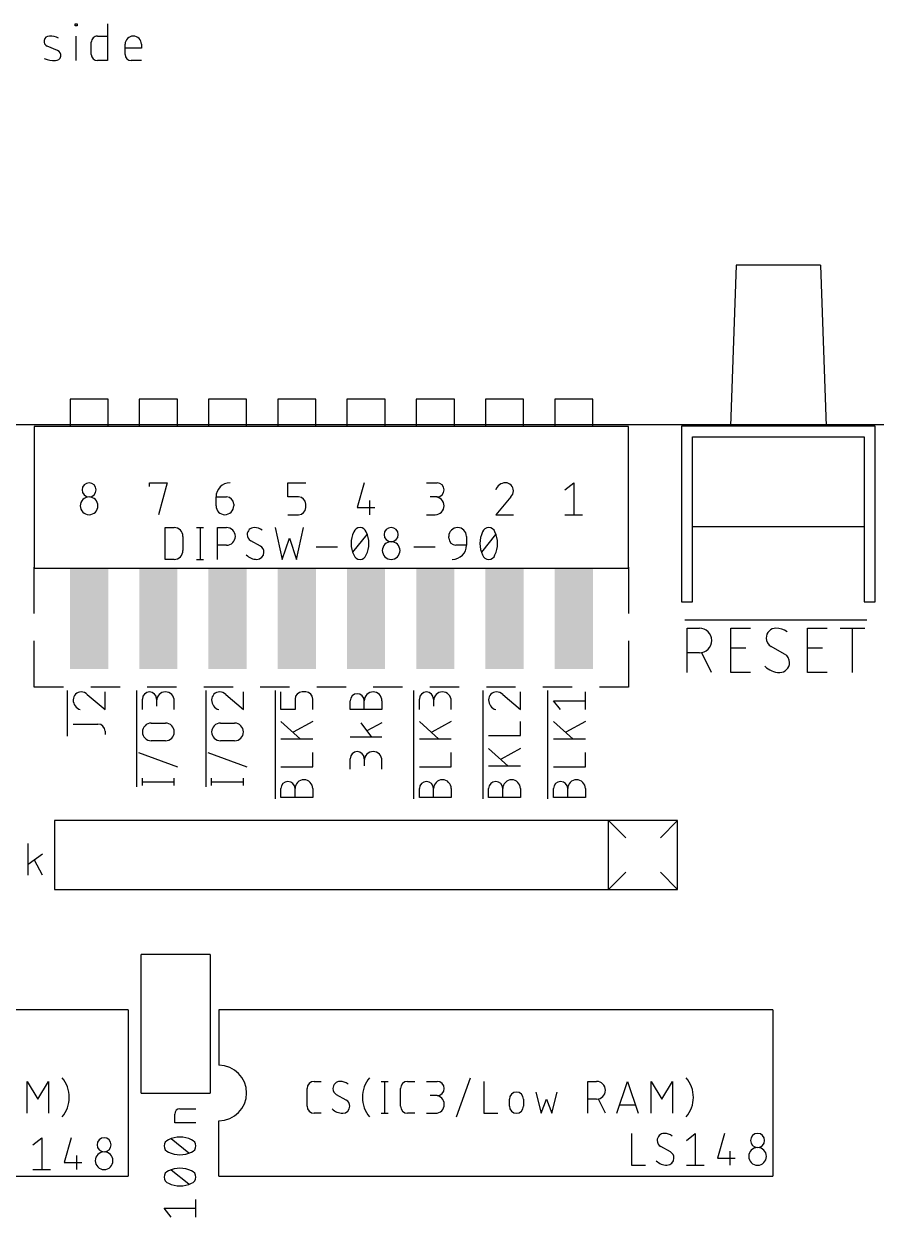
# Model space of a CAD drawing. Extents: x 0 to 102, y 0 to 90.
# Drawn here: x 23.32 to 54.59, y 45.93 to 89.71 of the extents above; entities that cross this region are included whole.
import ezdxf

# ---------------------------------------------------------------- set-up
doc = ezdxf.new("R2010")
doc.units = 0
for name, color, linetype in [('20', 30, 'CONTINUOUS'), ('21', 253, 'CONTINUOUS'), ('51', 253, 'CONTINUOUS')]:
    doc.layers.add(name, color=color, linetype=linetype)

# ---------------------------------------------------------------- blocks, each defined once
blk = doc.blocks.new('RECT')
blk.add_solid([(-0.5, -0.5), (0.5, -0.5), (-0.5, 0.5), (0.5, 0.5)])

msp = doc.modelspace()

# ---------------------------------------------------------------- linework, layer by layer
at = {"layer": '20'}
msp.add_line((96, 75), (6, 75), dxfattribs=at)
at = {"layer": '21'}
for p, q in [((25.2019, 89.6303), (25.2019, 89.7051)), ((25.2019, 89.7051), (25.2767, 89.7051)), ((25.2767, 89.6303), (25.2019, 89.6303)), ((25.2767, 89.7051), (25.2767, 89.6303)), ((26.3968, 89.7051), (26.3968, 88.3589)), ((24.5594, 88.7328), (24.1854, 88.8824)), ((25.2393, 88.3589), (25.2393, 89.2564)), ((25.7985, 88.5833), (25.7985, 89.032)), ((26.0229, 89.2564), (26.3968, 89.2564)), ((27.0391, 88.5833), (27.0391, 88.9572)), ((27.6374, 88.9572), (27.6374, 88.8076)), ((27.6374, 88.8076), (27.0391, 88.8076)), ((26.3968, 88.3589), (26.0229, 88.3589)), ((27.6374, 88.3589), (27.2635, 88.3589)), ((49.45, 80.85), (49.25, 74.95)), ((52.55, 80.85), (49.45, 80.85)), ((52.55, 80.85), (52.75, 74.95)), ((26.4175, 75.9387), (25.0175, 75.9387)), ((25.0175, 75.9387), (25.0175, 74.9387)), ((26.4175, 74.9387), (26.4175, 75.9387)), ((28.9575, 75.9387), (27.5575, 75.9387)), ((27.5575, 75.9387), (27.5575, 74.9387)), ((28.9575, 74.9387), (28.9575, 75.9387)), ((31.4975, 75.9387), (30.0975, 75.9387)), ((30.0975, 75.9387), (30.0975, 74.9387)), ((31.4975, 74.9387), (31.4975, 75.9387)), ((34.0375, 75.9387), (32.6375, 75.9387)), ((32.6375, 75.9387), (32.6375, 74.9387)), ((34.0375, 74.9387), (34.0375, 75.9387)), ((36.5775, 75.9387), (35.1775, 75.9387)), ((35.1775, 75.9387), (35.1775, 74.9387)), ((36.5775, 74.9387), (36.5775, 75.9387)), ((39.1175, 75.9387), (37.7175, 75.9387)), ((37.7175, 75.9387), (37.7175, 74.9387)), ((39.1175, 74.9387), (39.1175, 75.9387)), ((41.6575, 75.9387), (40.2575, 75.9387)), ((40.2575, 75.9387), (40.2575, 74.9387)), ((41.6575, 74.9387), (41.6575, 75.9387)), ((44.1975, 75.9387), (42.7975, 75.9387)), ((42.7975, 75.9387), (42.7975, 74.9387)), ((44.1975, 74.9387), (44.1975, 75.9387)), ((42.7975, 74.9387), (23.7075, 74.9387)), ((23.7075, 74.9387), (23.7075, 69.7687)), ((44.1975, 74.9387), (42.7975, 74.9387)), ((45.5075, 74.9387), (44.1975, 74.9387)), ((45.5075, 69.7687), (45.5075, 74.9387)), ((49.25, 74.95), (47.45, 74.95)), ((47.45, 74.95), (47.45, 71.1)), ((52.75, 74.95), (49.25, 74.95)), ((54.55, 74.95), (52.75, 74.95)), ((54.55, 71.1), (54.55, 74.95)), ((47.85, 71.25), (47.85, 74.55)), ((47.85, 74.55), (54.15, 74.55)), ((54.15, 74.55), (54.15, 71.25)), ((27.9329, 72.7381), (27.9329, 72.868)), ((27.9329, 72.868), (28.5821, 72.868)), ((28.5821, 72.868), (28.2575, 71.6996)), ((33.0129, 72.3487), (33.0129, 72.868)), ((33.0129, 72.868), (33.6621, 72.868)), ((35.8126, 72.868), (35.5529, 71.9592)), ((38.0929, 72.868), (38.4824, 72.868)), ((43.1729, 72.6083), (43.4975, 72.868)), ((43.4975, 72.868), (43.4975, 71.6996)), ((30.3729, 72.3487), (30.7624, 72.3487)), ((30.3729, 72.0241), (30.3729, 72.3487)), ((33.4024, 72.3487), (33.0129, 72.3487)), ((38.4824, 72.3487), (38.2228, 72.3487)), ((41.1847, 72.3487), (40.6329, 71.6996)), ((31.0221, 72.089), (31.0221, 72.0241)), ((33.6621, 71.9592), (33.6621, 72.089)), ((35.5529, 71.9592), (36.2021, 71.9592)), ((36.0073, 72.2188), (36.0073, 71.6996)), ((33.0129, 71.6996), (33.4024, 71.6996)), ((38.0929, 71.6996), (38.4175, 71.6996)), ((40.6329, 71.6996), (41.2821, 71.6996)), ((43.1729, 71.6996), (43.8221, 71.6996)), ((47.85, 71.05), (47.85, 71.25)), ((54.15, 71.25), (47.85, 71.25)), ((54.15, 71.25), (54.15, 71.05)), ((23.7075, 69.7687), (23.7075, 69.7388)), ((23.7075, 68.0688), (23.7075, 69.7687)), ((23.7075, 69.7388), (45.5075, 69.7388)), ((45.5075, 69.7388), (45.5075, 69.7687)), ((45.5075, 69.7687), (45.5075, 68.0688)), ((47.45, 68.9), (47.45, 68.5)), ((47.85, 68.5), (47.85, 68.95)), ((54.15, 68.95), (54.15, 68.5)), ((54.55, 68.5), (54.55, 68.9)), ((47.45, 68.5), (47.85, 68.5)), ((54.15, 68.5), (54.55, 68.5)), ((47.5757, 67.8411), (54.2493, 67.8411)), ((47.6519, 65.9107), (47.6519, 67.5363)), ((47.6519, 67.5363), (48.1035, 67.5363)), ((49.261, 65.9107), (49.261, 67.5363)), ((49.261, 67.5363), (49.9834, 67.5363)), ((52.0746, 65.9107), (52.0746, 67.5363)), ((52.0746, 67.5363), (52.7971, 67.5363)), ((53.27, 67.5363), (54.1731, 67.5363)), ((53.7215, 65.9107), (53.7215, 67.5363)), ((23.7075, 65.3688), (23.7075, 67.0688)), ((45.5075, 67.0688), (45.5075, 65.3688)), ((48.1035, 66.6332), (47.6519, 66.6332)), ((48.555, 65.9107), (48.1938, 66.6332)), ((49.261, 66.8138), (49.8028, 66.8138)), ((51.231, 66.588), (50.7342, 66.859)), ((52.0746, 66.8138), (52.6164, 66.8138)), ((49.9834, 65.9107), (49.261, 65.9107)), ((52.7971, 65.9107), (52.0746, 65.9107)), ((24.7802, 65.3688), (23.7075, 65.3688)), ((24.9301, 63.5787), (24.9301, 65.2463)), ((26.853, 65.3688), (25.7802, 65.3688)), ((27.4701, 61.7185), (27.4701, 65.2463)), ((28.9257, 65.3688), (27.853, 65.3688)), ((30.9984, 65.3688), (29.9257, 65.3688)), ((30.0101, 61.7185), (30.0101, 65.2463)), ((33.0711, 65.3688), (31.9984, 65.3688)), ((32.5501, 61.274), (32.5501, 65.2463)), ((35.1439, 65.3688), (34.0711, 65.3688)), ((37.2166, 65.3688), (36.1439, 65.3688)), ((37.6301, 61.274), (37.6301, 65.2463)), ((39.2893, 65.3688), (38.2166, 65.3688)), ((40.1701, 61.274), (40.1701, 65.2463)), ((41.362, 65.3688), (40.2893, 65.3688)), ((43.4348, 65.3688), (42.362, 65.3688)), ((42.5513, 61.274), (42.5513, 65.2463)), ((45.5075, 65.3688), (44.4348, 65.3688)), ((25.6526, 65.0981), (26.3017, 64.5463)), ((26.3017, 64.5463), (26.3017, 65.1955)), ((27.6733, 64.5463), (27.6733, 64.9358)), ((28.1926, 64.9358), (28.1926, 64.6762)), ((28.8417, 64.5463), (28.8417, 64.8709)), ((30.7326, 65.0981), (31.3817, 64.5463)), ((31.3817, 64.5463), (31.3817, 65.1955)), ((32.7533, 64.5463), (32.7533, 65.1955)), ((33.2726, 64.9358), (33.2726, 64.5463)), ((33.6621, 65.1955), (33.5322, 65.1955)), ((33.9217, 64.5463), (33.9217, 64.9358)), ((35.2933, 64.5463), (35.2933, 64.8709)), ((35.8126, 64.5463), (35.8126, 64.8709)), ((36.4617, 64.8709), (36.4617, 64.5463)), ((37.8333, 64.5463), (37.8333, 64.9358)), ((38.3526, 64.9358), (38.3526, 64.6762)), ((39.0017, 64.5463), (39.0017, 64.8709)), ((40.8926, 65.0981), (41.5417, 64.5463)), ((41.5417, 64.5463), (41.5417, 65.1955)), ((43.0142, 64.5463), (42.7546, 64.8709)), ((42.7546, 64.8709), (43.923, 64.8709)), ((43.923, 64.5463), (43.923, 65.1955)), ((33.2726, 64.5463), (32.7533, 64.5463)), ((36.4617, 64.5463), (35.2933, 64.5463)), ((25.1333, 64.019), (26.0421, 64.019)), ((27.9979, 64.0525), (28.5171, 64.0525)), ((30.5379, 64.0525), (31.0571, 64.0525)), ((32.7533, 64.1075), (33.4673, 63.4584)), ((33.9217, 64.1075), (33.2077, 63.718)), ((35.6828, 64.0604), (36.0722, 63.5411)), ((36.4617, 64.0604), (35.91, 63.7683)), ((37.8333, 64.1075), (38.5473, 63.4584)), ((39.0017, 64.1075), (38.2877, 63.718)), ((41.5417, 63.5961), (41.5417, 64.1154)), ((42.7546, 64.1075), (43.4686, 63.4584)), ((43.923, 64.1075), (43.2089, 63.718)), ((26.3017, 63.7594), (26.3017, 63.6295)), ((36.4617, 63.5411), (35.2933, 63.5411)), ((40.3733, 63.5961), (41.5417, 63.5961)), ((28.5171, 63.4033), (27.9979, 63.4033)), ((31.0571, 63.4033), (30.5379, 63.4033)), ((33.9217, 63.4584), (32.7533, 63.4584)), ((39.0017, 63.4584), (37.8333, 63.4584)), ((40.3733, 63.1169), (41.0873, 62.4678)), ((41.5417, 63.1169), (40.8277, 62.7274)), ((43.923, 63.4584), (42.7546, 63.4584)), ((28.9715, 62.4396), (27.5435, 62.9588)), ((31.5115, 62.4396), (30.0835, 62.9588)), ((33.9217, 62.4531), (33.9217, 62.9724)), ((35.2933, 62.3577), (35.2933, 62.7472)), ((35.8126, 62.7472), (35.8126, 62.4875)), ((36.4617, 62.3577), (36.4617, 62.6823)), ((39.0017, 62.4531), (39.0017, 62.9724)), ((43.923, 62.4531), (43.923, 62.9724)), ((32.7533, 62.4531), (33.9217, 62.4531)), ((37.8333, 62.4531), (39.0017, 62.4531)), ((41.5417, 62.4678), (40.3733, 62.4678)), ((42.7546, 62.4531), (43.923, 62.4531)), ((27.6733, 61.7693), (27.6733, 62.0289)), ((27.6733, 61.8991), (28.8417, 61.8991)), ((28.8417, 61.7693), (28.8417, 62.0289)), ((30.2133, 61.7693), (30.2133, 62.0289)), ((30.2133, 61.8991), (31.3817, 61.8991)), ((31.3817, 61.7693), (31.3817, 62.0289)), ((32.7533, 61.3248), (32.7533, 61.6493)), ((33.9217, 61.3248), (32.7533, 61.3248)), ((33.2726, 61.3248), (33.2726, 61.6493)), ((33.9217, 61.6493), (33.9217, 61.3248)), ((37.8333, 61.3248), (37.8333, 61.6493)), ((39.0017, 61.3248), (37.8333, 61.3248)), ((38.3526, 61.3248), (38.3526, 61.6493)), ((39.0017, 61.6493), (39.0017, 61.3248)), ((40.3733, 61.3248), (40.3733, 61.6493)), ((41.5417, 61.3248), (40.3733, 61.3248)), ((40.8926, 61.3248), (40.8926, 61.6493)), ((41.5417, 61.6493), (41.5417, 61.3248)), ((42.7546, 61.3248), (42.7546, 61.6493)), ((43.923, 61.3248), (42.7546, 61.3248)), ((43.2738, 61.3248), (43.2738, 61.6493)), ((43.923, 61.6493), (43.923, 61.3248)), ((24.4475, 60.4838), (24.4475, 57.9438)), ((44.7675, 60.4838), (24.4475, 60.4838)), ((44.7675, 60.4838), (45.4025, 59.8488)), ((47.3075, 60.4838), (44.7675, 60.4838)), ((44.7675, 57.9438), (44.7675, 60.4838)), ((47.3075, 60.4838), (46.6725, 59.8488)), ((47.3075, 57.9438), (47.3075, 60.4838)), ((23.4846, 58.4708), (23.4846, 59.6392)), ((24.0038, 59.2497), (23.4846, 58.8603)), ((24.0038, 58.4708), (23.7117, 59.0225)), ((44.7675, 57.9438), (45.4025, 58.5787)), ((47.3075, 57.9438), (46.6725, 58.5787)), ((24.4475, 57.9438), (44.7675, 57.9438)), ((44.7675, 57.9438), (47.3075, 57.9438)), ((27.6225, 50.4825), (27.6225, 55.5625)), ((30.1625, 55.5625), (27.6225, 55.5625)), ((30.1625, 55.5625), (30.1625, 50.4825)), ((27.1463, 53.5305), (6.8262, 53.5305)), ((27.1463, 53.5305), (27.1463, 47.4345)), ((50.8, 53.5305), (30.48, 53.5305)), ((30.48, 53.5305), (30.48, 51.4985)), ((50.8, 53.5305), (50.8, 47.4345)), ((23.4473, 49.7396), (23.4473, 50.9079)), ((23.4473, 50.9079), (23.8368, 50.2588)), ((23.8368, 50.2588), (24.2263, 50.9079)), ((24.2263, 50.9079), (24.2263, 49.7396)), ((33.973, 50.9079), (34.2327, 50.9079)), ((36.426, 50.9079), (36.6857, 50.9079)), ((36.5558, 50.9079), (36.5558, 49.7396)), ((37.402, 50.9079), (37.6617, 50.9079)), ((38.0982, 50.9079), (38.4877, 50.9079)), ((39.1918, 49.6097), (39.7111, 51.0378)), ((40.196, 50.9079), (40.196, 49.7396)), ((44.0111, 49.7396), (44.0111, 50.9079)), ((44.0111, 50.9079), (44.3356, 50.9079)), ((45.0818, 49.7396), (45.4712, 50.9079)), ((45.4712, 50.9079), (45.8607, 49.7396)), ((46.3391, 49.7396), (46.3391, 50.9079)), ((46.3391, 50.9079), (46.7285, 50.2588)), ((46.7285, 50.2588), (47.118, 50.9079)), ((47.118, 50.9079), (47.118, 49.7396)), ((27.6225, 50.4825), (30.1625, 50.4825)), ((33.7134, 49.9992), (33.7134, 50.6483)), ((35.1504, 50.2264), (34.7934, 50.4211)), ((37.1424, 49.9992), (37.1424, 50.6483)), ((38.4877, 50.3887), (38.228, 50.3887)), ((42.11, 50.5185), (42.3047, 49.7396)), ((42.6942, 49.7396), (42.8889, 50.5185)), ((29.0513, 49.9046), (29.6355, 49.9046)), ((41.1349, 49.9992), (41.1349, 50.2588)), ((41.6542, 50.2588), (41.6542, 49.9992)), ((42.3047, 49.7396), (42.4994, 50.2588)), ((42.4994, 50.2588), (42.6942, 49.7396)), ((44.3356, 50.2588), (44.0111, 50.2588)), ((44.6602, 49.7396), (44.4005, 50.2588)), ((45.7633, 50.0316), (45.1791, 50.0316)), ((28.8565, 49.3854), (28.8565, 49.7099)), ((30.48, 47.4345), (30.48, 49.4665)), ((34.2327, 49.7396), (33.973, 49.7396)), ((36.426, 49.7396), (36.6857, 49.7396)), ((37.6617, 49.7396), (37.402, 49.7396)), ((38.0982, 49.7396), (38.4227, 49.7396)), ((40.196, 49.7396), (40.7152, 49.7396)), ((29.6355, 49.3854), (28.8565, 49.3854)), ((23.6578, 48.5846), (23.9824, 48.8442)), ((23.9824, 48.8442), (23.9824, 47.6758)), ((25.0605, 48.8442), (24.8008, 47.9354)), ((29.3758, 48.2805), (28.7267, 48.7997)), ((45.6121, 49.003), (45.6121, 47.8346)), ((47.6291, 48.7433), (47.9536, 49.003)), ((47.9536, 49.003), (47.9536, 47.8346)), ((49.0317, 49.003), (48.7721, 48.0942)), ((25.2552, 48.1951), (25.2552, 47.6758)), ((47.0435, 48.3214), (46.6865, 48.5161)), ((49.2265, 48.3538), (49.2265, 47.8346)), ((24.8008, 47.9354), (25.4499, 47.9354)), ((45.6121, 47.8346), (46.1313, 47.8346)), ((47.6291, 47.8346), (48.2782, 47.8346)), ((48.7721, 48.0942), (49.4212, 48.0942)), ((6.8262, 47.4345), (27.1463, 47.4345)), ((23.6578, 47.6758), (24.3069, 47.6758)), ((29.3758, 47.1375), (28.7267, 47.6567)), ((30.48, 47.4345), (50.8, 47.4345)), ((29.6355, 45.9295), (29.6355, 46.5787)), ((28.7267, 45.9295), (28.4671, 46.2541)), ((28.4671, 46.2541), (29.6355, 46.2541))]:
    msp.add_line(p, q, dxfattribs=at)
for centre, radius, start, end in [((24.2574, 89.0625), 0.1939, 89.181, 248.1986), ((24.2481, 88.4071), 0.8493, 65.7609, 89.181), ((26.0229, 89.032), 0.2244, 89.9992, 180), ((27.3382, 88.9572), 0.2992, 0, 180), ((24.5027, 89.6272), 1.2684, 250.2096, 269.181), ((24.4874, 88.5528), 0.1939, 269.181, 68.1986), ((26.0229, 88.5833), 0.2244, 180, 270), ((27.2635, 88.5833), 0.2244, 180, 270), ((25.7175, 72.6083), 0.2596, 0, 180), ((30.8922, 72.3487), 0.5193, 90.0003, 180), ((38.4824, 72.6083), 0.2596, 270, 90), ((40.99, 72.4927), 0.3753, 90.0001, 162.0549), ((40.99, 72.5759), 0.2921, 0, 90), ((25.7175, 72.0241), 0.3246, 0, 180), ((25.7175, 72.6083), 0.2596, 180, 0), ((30.7624, 72.089), 0.2596, 0, 90), ((33.4024, 72.089), 0.2596, 0, 90), ((38.4175, 72.0241), 0.3246, 270, 90), ((40.9683, 72.5759), 0.3138, 313.604, 359.9996), ((25.7175, 72.0241), 0.3246, 180, 0), ((30.6975, 72.0241), 0.3246, 180, 0), ((33.4024, 71.9592), 0.2596, 270, 0), ((48.1035, 67.0847), 0.4516, 270, 90), ((50.9149, 67.1751), 0.3612, 89.9995, 180), ((50.9149, 66.859), 0.6773, 53.1301, 89.9995), ((50.9205, 67.1751), 0.3669, 179.9998, 239.49), ((51.0447, 66.2719), 0.3669, 0, 59.4898), ((51.0503, 66.6738), 0.7631, 224.7608, 269.9999), ((51.0503, 66.2719), 0.3612, 270, 0), ((25.4254, 64.9034), 0.2921, 90, 180), ((25.5086, 64.9034), 0.3753, 180.0001, 252.0554), ((25.4254, 64.8817), 0.3137, 43.6034, 90.0002), ((27.9329, 64.9358), 0.2596, 0, 180), ((28.5171, 64.8709), 0.3246, 0, 180), ((30.5054, 64.9034), 0.2921, 90, 180), ((30.5886, 64.9034), 0.3753, 180.0001, 252.0554), ((30.5054, 64.8817), 0.3137, 43.6034, 90.0002), ((33.5322, 64.9358), 0.2596, 90, 180), ((33.6621, 64.9358), 0.2596, 0, 90), ((35.5529, 64.8709), 0.2596, 0, 180), ((36.1371, 64.8709), 0.3246, 0, 180), ((38.0929, 64.9358), 0.2596, 0, 180), ((38.6771, 64.8709), 0.3246, 0, 180), ((40.6654, 64.9034), 0.2921, 90, 180), ((40.7486, 64.9034), 0.3753, 180.0001, 252.0554), ((40.6654, 64.8817), 0.3137, 43.6034, 90.0002), ((26.0421, 63.7594), 0.2596, 0, 90), ((27.9979, 63.7279), 0.3246, 90, 270), ((28.5171, 63.7279), 0.3246, 270, 90), ((30.5379, 63.7279), 0.3246, 90, 270), ((31.0571, 63.7279), 0.3246, 270, 90), ((35.5529, 62.7472), 0.2596, 0, 180), ((36.1371, 62.6823), 0.3246, 0, 180), ((33.0129, 61.6493), 0.2596, 0, 180), ((33.5971, 61.6493), 0.3246, 0, 180), ((38.0929, 61.6493), 0.2596, 0, 180), ((38.6771, 61.6493), 0.3246, 0, 180), ((40.6329, 61.6493), 0.2596, 0, 180), ((41.2171, 61.6493), 0.3246, 0, 180), ((43.0142, 61.6493), 0.2596, 0, 180), ((43.5984, 61.6493), 0.3246, 0, 180), ((30.48, 50.4825), 1.016, 270, 90), ((23.8808, 50.3238), 1.1116, 359.9999, 39.9662), ((33.973, 50.6483), 0.2596, 90.0007, 180), ((34.9232, 50.6483), 0.2596, 89.9993, 180), ((34.9232, 50.4211), 0.4868, 53.1301, 89.9993), ((36.8548, 50.3238), 1.1116, 140.0338, 180.0001), ((37.402, 50.6483), 0.2596, 90.0007, 180), ((38.4877, 50.6483), 0.2596, 270, 90), ((44.3356, 50.5834), 0.3246, 270, 90), ((46.7725, 50.3238), 1.1116, 359.9999, 39.9662), ((34.9273, 50.6483), 0.2637, 179.9998, 239.4902), ((38.4227, 50.0641), 0.3246, 270, 90), ((41.3945, 50.2588), 0.2596, 0, 180), ((23.8808, 50.3238), 1.1116, 320.034, 359.9999), ((29.0513, 49.7099), 0.1947, 90.0009, 180), ((33.973, 49.9992), 0.2596, 180, 270), ((35.0206, 49.9992), 0.2596, 270, 0), ((35.0165, 49.9992), 0.2637, 0.0001, 59.4899), ((36.8548, 50.3238), 1.1116, 180.0001, 219.966), ((37.402, 49.9992), 0.2596, 180, 270), ((41.3945, 49.9992), 0.2596, 180, 0), ((46.7725, 50.3238), 1.1116, 320.034, 359.9999), ((35.0206, 50.2881), 0.5485, 224.761, 269.9999), ((26.2684, 48.5846), 0.2596, 0, 180), ((28.7072, 48.5401), 0.2402, 108.924, 180.0001), ((29.0513, 47.9018), 0.9629, 90.0001, 115.9889), ((29.0513, 47.9018), 0.9629, 64.0112, 90), ((29.3953, 48.5401), 0.2402, 0, 71.0747), ((46.8203, 48.7433), 0.2637, 179.9998, 239.4902), ((46.8163, 48.7433), 0.2596, 89.9993, 180), ((46.8163, 48.5161), 0.4868, 53.1301, 89.9993), ((50.2396, 48.7433), 0.2596, 0, 180), ((50.2396, 48.7433), 0.2596, 180, 0), ((26.2684, 48.0004), 0.3246, 0, 180), ((26.2684, 48.5846), 0.2596, 180, 0), ((28.7072, 48.5401), 0.2402, 180, 251.0758), ((29.0513, 49.1784), 0.9629, 244.0111, 269.9999), ((29.0513, 49.1784), 0.9629, 270, 295.9888), ((29.3953, 48.5401), 0.2402, 288.9254, 359.9998), ((46.9096, 48.0942), 0.2637, 0.0001, 59.4899), ((50.2396, 48.1591), 0.3246, 0, 180), ((50.2396, 48.1591), 0.3246, 180, 0), ((26.2684, 48.0004), 0.3246, 180, 0), ((29.0513, 46.7588), 0.9629, 90.0001, 115.9889), ((29.0513, 46.7588), 0.9629, 64.0112, 90), ((46.9137, 48.3831), 0.5485, 224.761, 269.9999), ((46.9137, 48.0942), 0.2596, 270, 0), ((28.7072, 47.3971), 0.2402, 108.924, 180.0001), ((28.7072, 47.3971), 0.2402, 180, 251.0758), ((29.3953, 47.3971), 0.2402, 0, 71.0747), ((29.3953, 47.3971), 0.2402, 288.9254, 359.9998), ((29.0513, 48.0354), 0.9629, 244.0111, 269.9999), ((29.0513, 48.0354), 0.9629, 270, 295.9888)]:
    msp.add_arc(centre, radius, start, end, dxfattribs=at)
at = {"layer": '51'}
for p, q in [((28.5108, 70.0596), (28.5108, 71.228)), ((28.5108, 71.228), (28.8354, 71.228)), ((29.658, 71.228), (29.9177, 71.228)), ((29.7879, 71.228), (29.7879, 70.0596)), ((30.4327, 70.0596), (30.4327, 71.228)), ((30.4327, 71.228), (30.7573, 71.228)), ((32.5452, 71.228), (32.8048, 70.0596)), ((33.3241, 70.0596), (33.5837, 71.228)), ((35.3956, 70.3192), (35.9149, 70.9683)), ((40.12, 70.3192), (40.6393, 70.9683)), ((47.45, 71.1), (47.45, 68.9)), ((47.85, 68.95), (47.85, 71.05)), ((54.15, 71.05), (54.15, 68.95)), ((54.55, 68.9), (54.55, 71.1)), ((29.1599, 70.9034), (29.1599, 70.3841)), ((30.7573, 70.5788), (30.4327, 70.5788)), ((32.0019, 70.5464), (31.6449, 70.7411)), ((32.8048, 70.0596), (33.0645, 70.8385)), ((33.0645, 70.8385), (33.3241, 70.0596)), ((34.0466, 70.5139), (34.8255, 70.5139)), ((37.628, 70.5139), (38.4069, 70.5139)), ((38.9121, 70.8385), (38.9121, 70.9034)), ((39.5612, 70.5788), (39.1717, 70.5788)), ((39.5612, 70.9034), (39.5612, 70.5788)), ((28.8354, 70.0596), (28.5108, 70.0596)), ((29.658, 70.0596), (29.9177, 70.0596))]:
    msp.add_line(p, q, dxfattribs=at)
for centre, radius, start, end in [((28.8354, 70.9034), 0.3246, 0, 90), ((30.7573, 70.9034), 0.3246, 270, 90), ((31.7787, 70.9683), 0.2637, 179.9998, 239.4902), ((31.7747, 70.9683), 0.2596, 89.9993, 180), ((31.7747, 70.7411), 0.4868, 53.1301, 89.9993), ((36.2935, 70.6438), 0.9628, 154.0109, 180.0001), ((35.6552, 70.9878), 0.2402, 90, 161.0751), ((35.6552, 70.9878), 0.2402, 18.9248, 90.0002), ((35.017, 70.6437), 0.9629, 359.9999, 25.9891), ((36.7982, 70.9683), 0.2596, 0, 180), ((36.7982, 70.9683), 0.2596, 180, 0), ((39.2366, 70.9034), 0.3246, 0, 180), ((41.0179, 70.6438), 0.9628, 154.0109, 180.0001), ((40.3796, 70.9878), 0.2402, 90, 161.0751), ((40.3796, 70.9878), 0.2402, 18.9248, 90.0002), ((39.7413, 70.6437), 0.9629, 359.9999, 25.9891), ((31.868, 70.3192), 0.2637, 0.0001, 59.4899), ((36.2936, 70.6437), 0.9629, 180, 205.9888), ((35.0169, 70.6437), 0.9629, 334.0112, 360), ((36.7982, 70.3841), 0.3246, 0, 180), ((39.1717, 70.8385), 0.2596, 180, 270), ((39.0419, 70.5788), 0.5193, 270, 0), ((41.018, 70.6437), 0.9629, 180, 205.9888), ((39.7413, 70.6437), 0.9629, 334.0112, 360), ((28.8354, 70.3841), 0.3246, 269.9994, 0), ((31.8721, 70.6081), 0.5485, 224.761, 269.9999), ((31.8721, 70.3192), 0.2596, 270, 0), ((35.6552, 70.2997), 0.2402, 198.9254, 269.9998), ((35.6552, 70.2997), 0.2402, 270, 341.0747), ((36.7982, 70.3841), 0.3246, 180, 0), ((40.3796, 70.2997), 0.2402, 198.9254, 269.9998), ((40.3796, 70.2997), 0.2402, 270, 341.0747)]:
    msp.add_arc(centre, radius, start, end, dxfattribs=at)

# ---------------------------------------------------------------- block references
at = {"layer": '51', "xscale": 1.4, "yscale": 3.7, "rotation": 180}
for p in [(25.7175, 67.8888), (28.2575, 67.8888), (30.7975, 67.8888), (33.3375, 67.8888), (35.8775, 67.8888), (38.4175, 67.8888), (40.9575, 67.8888), (43.4975, 67.8888)]:
    msp.add_blockref('RECT', p, dxfattribs=at)

doc.saveas('drawing.dxf')
